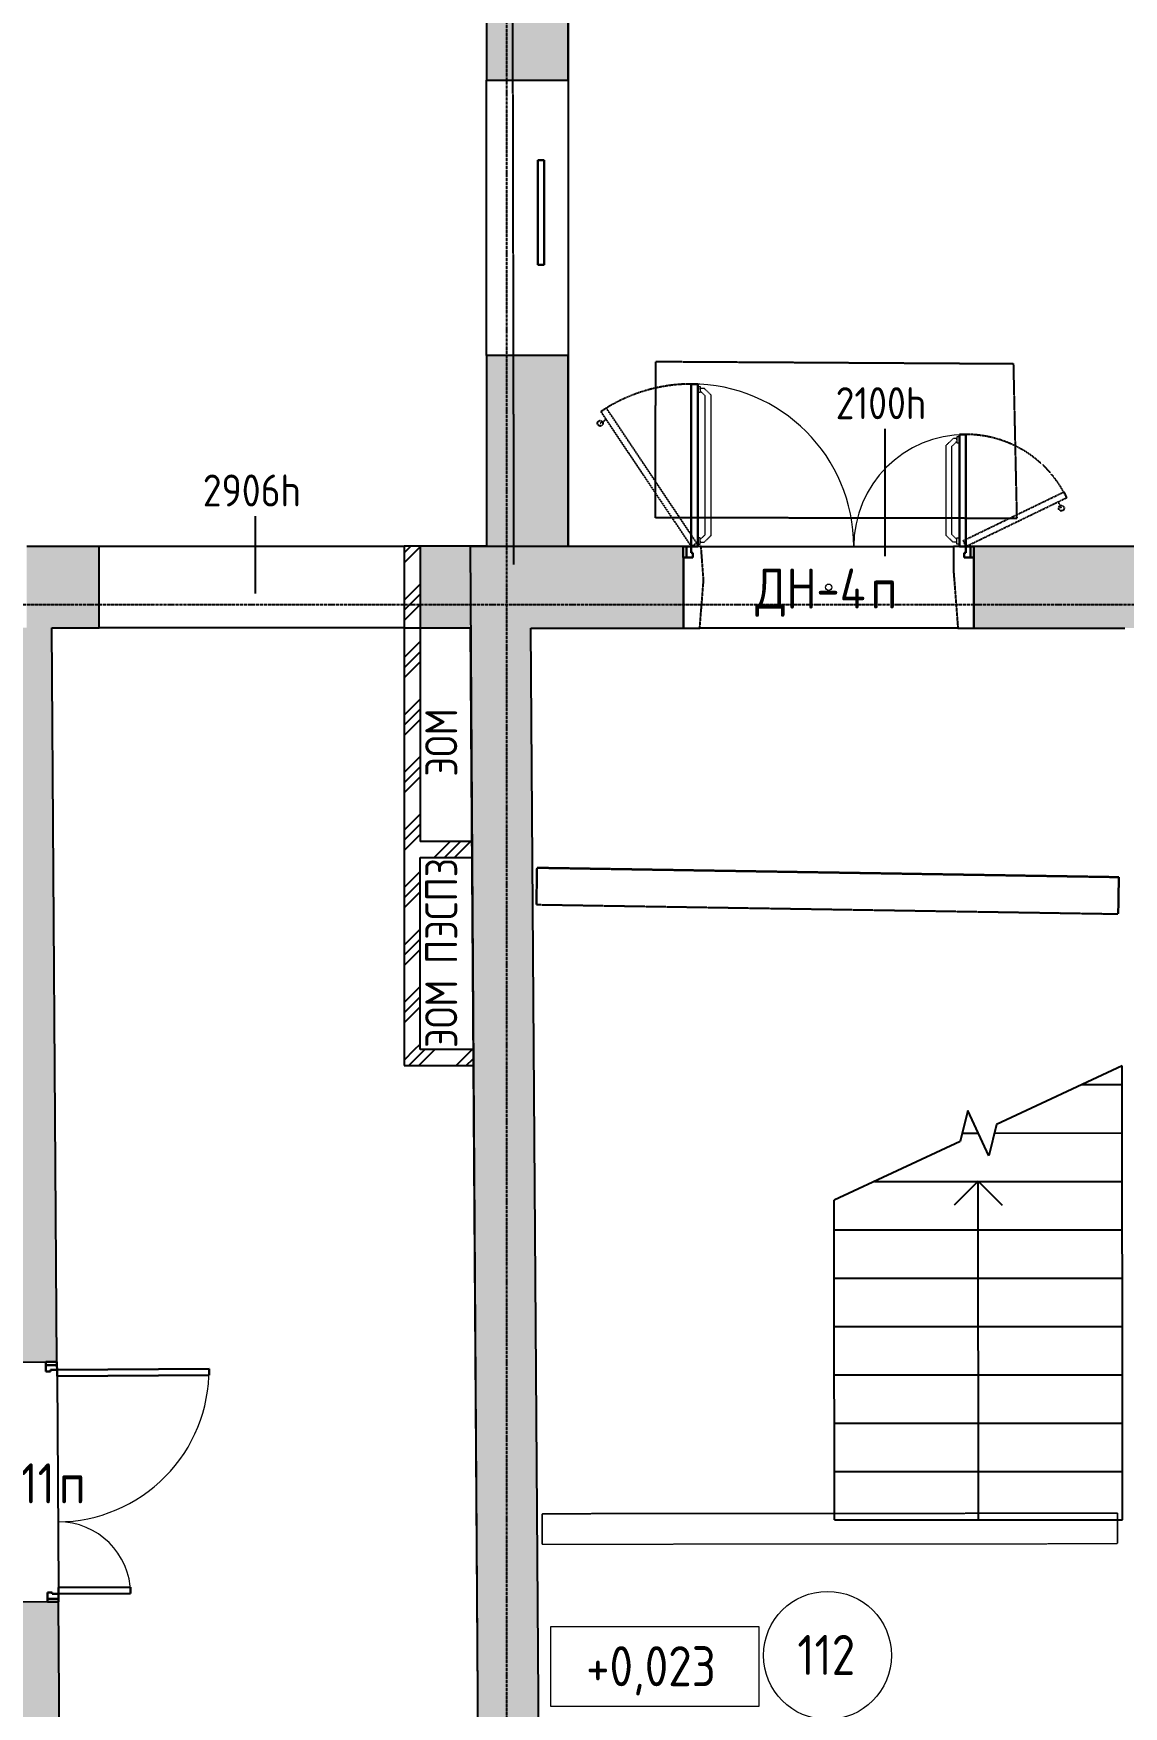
# Model space of a CAD drawing. Header units: millimetres. Extents: x -33838 to 476301, y -41806 to 120107.
# Drawn here: x 602 to 7414, y 13670 to 24124 of the extents above; entities that cross this region are included whole.
import ezdxf

# ---------------------------------------------------------------- set-up
doc = ezdxf.new("R2010")
doc.units = ezdxf.units.MM
for name, pattern in [('ADSK_Линия сетки', [25, 20, -2.5, 0, -2.5]), ('ADSK_Сверху', [4.5, 3, -1.5]), ('ADSK_Снесено', [4.5, 3, -1.5]), ('ADSK_Штриховая_ш2 п1', [3, 2, -1])]:
    doc.linetypes.add(name, pattern=pattern)
for name, color, linetype, lineweight, true_color in [('_ Окна', 5, 'Continuous', 30, 0x0000ff), ('Линии', 7, 'Continuous', 9, 0x00a600), ('Стены внутренние', 5, 'Continuous', 18, 0x0000ff), ('Стены наружные', 1, 'ADSK_Снесено', 18, 0xff0000)]:
    doc.layers.add(name, color=color, linetype=linetype, lineweight=lineweight, true_color=true_color)
for name, color, linetype, lineweight in [('Аннотация', 7, 'Continuous', 9), ('Двери', 251, 'Continuous', 18), ('Каркас', 7, 'Continuous', 18), ('Лестницы', 7, 'Continuous', 18), ('Марки дверей', 7, 'Continuous', 20), ('Марки помещений', 7, 'Continuous', 20), ('Окна', 251, 'Continuous', 18), ('Отметки', 7, 'Continuous', 9), ('Перекрытие', 7, 'Continuous', 18), ('Стрелки вверх', 7, 'Continuous', 18)]:
    doc.layers.add(name, color=color, linetype=linetype, lineweight=lineweight)
doc.styles.add('GOST Common_1', font='GOST Common_0.ttf', dxfattribs={"width": 0.9, "height": 200})
doc.styles.add('GOST Common_2', font='GOST Common_0.ttf', dxfattribs={"width": 0.9, "height": 250})
pattern_1 = [(45, (0, 0), (-179.605, 179.605), []), (45, (63.5, 0), (0, 359.2102), []), (45, (-63.5, 0), (0, 359.2102), [])]

# ---------------------------------------------------------------- blocks, each defined once
blk = doc.blocks.new('ADSK_БалкаЖБ_Прямоугольная - 189_7х233мм-817879-01 План 1-го этажа маркировочный')
at = {"layer": 'Каркас', "color": 253, "linetype": 'ADSK_Сверху', "true_color": 0xaaaaaa}
for p, q in [((-1798, 95), (-1798, -95)), ((-1798, 95), (1798, 95)), ((1798, -95), (1798, 95)), ((-1798, -95), (1798, -95))]:
    blk.add_line(p, q, dxfattribs=at)
at = {"layer": 'Каркас', "color": 253, "linetype": 'ADSK_Сверху', "true_color": 0xb2b2b2}
for p, q in [((-1798, -95), (-1798, 95)), ((1798, 95), (-1798, 95)), ((1798, 95), (1798, -95)), ((-1798, -95), (1798, -95))]:
    blk.add_line(p, q, dxfattribs=at)
blk = doc.blocks.new('Витраж-стеклопакет - Глухой стеклопакет 40мм-1236814-01 План 1-го этажа маркировочный')
at = {"layer": '_ Окна'}
for p, q in [((327.5, 20), (-327.5, 20)), ((-327.5, 20), (-327.5, -20)), ((327.5, -20), (327.5, 20)), ((-327.5, -20), (327.5, -20))]:
    blk.add_line(p, q, dxfattribs=at)
blk = doc.blocks.new('AC_Дверь_Двупольная - Д-11п 1500х2200h-2039715-01 План 1-го этажа маркировочный')
at = {"layer": 'Двери', "lineweight": 30}
for p, q in [((-700, 1140), (-660, 1140)), ((-700, 190), (-700, 1140)), ((-660, 1140), (-660, 190)), ((700, 640), (660, 640)), ((660, 640), (660, 190)), ((700, 190), (700, 640)), ((-750, 190), (-730, 190)), ((-750, 120), (-750, 190)), ((-730, 120), (-750, 120)), ((-730, 190), (-700, 190)), ((-730, 120), (-730, 190)), ((-730, 190), (-730, 120)), ((-690, 120), (-730, 120)), ((-660, 190), (-700, 190)), ((-700, 190), (-700, 150)), ((-700, 150), (-690, 150)), ((-690, 150), (-690, 120)), ((660, 190), (700, 190)), ((700, 150), (690, 150)), ((690, 150), (690, 120)), ((690, 120), (730, 120)), ((730, 190), (700, 190)), ((700, 190), (700, 150)), ((730, 120), (730, 190)), ((750, 190), (730, 190)), ((730, 190), (730, 120)), ((730, 120), (750, 120)), ((750, 120), (750, 190))]:
    blk.add_line(p, q, dxfattribs=at)
at = {"layer": 'Двери'}
for centre, radius, start, end in [((-700, 190), 950, 360, 90), ((700, 190), 450, 90, 180)]:
    blk.add_arc(centre, radius, start, end, dxfattribs=at)
blk = doc.blocks.new('AC_Дверь_Двупольная - ДН-4п 1815х2100h-2039746-01 План 1-го этажа маркировочный')
at = {"layer": 'Двери', "lineweight": 30}
for p, q in [((-858, 1270), (-818, 1270)), ((-858, 255), (-858, 1270)), ((-818, 1270), (-818, 255)), ((857, 955), (817, 955)), ((817, 955), (817, 255)), ((857, 255), (857, 955)), ((-908, 255), (-888, 255)), ((-908, 185), (-908, 255)), ((-888, 255), (-858, 255)), ((-888, 185), (-888, 255)), ((-888, 255), (-888, 185)), ((-818, 255), (-858, 255)), ((-858, 255), (-858, 215)), ((-858, 215), (-848, 215)), ((-848, 215), (-848, 185)), ((817, 255), (857, 255)), ((857, 215), (847, 215)), ((847, 215), (847, 185)), ((887, 255), (857, 255)), ((857, 255), (857, 215)), ((887, 185), (887, 255)), ((907, 255), (887, 255)), ((887, 255), (887, 185)), ((907, 185), (907, 255)), ((-888, 185), (-908, 185)), ((-848, 185), (-888, 185)), ((847, 185), (887, 185)), ((887, 185), (907, 185))]:
    blk.add_line(p, q, dxfattribs=at)
at = {"layer": 'Двери', "linetype": 'ADSK_Сверху', "lineweight": 9}
for p, q in [((-818, 1255), (-802, 1255)), ((-802, 1255), (-802, 1217)), ((-802, 1217), (-818, 1217)), ((-802, 1236), (-802, 1244)), ((-802, 1244), (-778, 1244)), ((-802, 1226), (-771, 1196)), ((-778, 1244), (-735, 1202)), ((-771, 329), (-771, 1196)), ((-735, 323), (-735, 1202)), ((778, 929), (735, 887)), ((735, 323), (735, 887)), ((801, 911), (771, 881)), ((771, 329), (771, 881)), ((801, 929), (778, 929)), ((817, 940), (801, 940)), ((801, 940), (801, 902)), ((801, 921), (801, 929)), ((801, 902), (817, 902)), ((-802, 299), (-771, 329)), ((-778, 281), (-735, 323)), ((778, 281), (735, 323)), ((801, 299), (771, 329)), ((-802, 309), (-818, 309)), ((-818, 270), (-802, 270)), ((-802, 270), (-802, 309)), ((-802, 289), (-802, 281)), ((-802, 281), (-778, 281)), ((801, 281), (778, 281)), ((801, 270), (801, 309)), ((801, 309), (817, 309)), ((817, 270), (801, 270))]:
    blk.add_line(p, q, dxfattribs=at)
at = {"layer": 'Двери'}
for centre, radius, start, end in [((-858, 255), 1015, 360, 90), ((857, 255), 700, 90, 180)]:
    blk.add_arc(centre, radius, start, end, dxfattribs=at)
blk = doc.blocks.new('ADSK_Марка_Помещение_ОдноЗначение - Номер-247393-01 План 1-го этажа маркировочный')
at = {"layer": 'Марки помещений'}
blk.add_circle((0, 0), 4, dxfattribs=at)
blk = doc.blocks.new('ADSK_Марка_Дверь - Марка типа и комментарии-2020407-01 План 1-го этажа маркировочный')
at = {"layer": 'Марки дверей', "lineweight": 9}
blk.add_circle((0, 0), 0.2, dxfattribs=at)
blk = doc.blocks.new('Высотные отметки - Рамка-5093-01 План 1-го этажа маркировочный')
at = {"layer": 'Аннотация', "lineweight": 20}
for p, q in [((-6.5, 0), (-6.5, 5)), ((-6.5, 5), (6.5, 5)), ((6.5, 5), (6.5, 0)), ((6.5, 0), (-6.5, 0))]:
    blk.add_line(p, q, dxfattribs=at)

msp = doc.modelspace()

# ---------------------------------------------------------------- hatches: boundary and pattern name
at = {"layer": 'Стены внутренние', "lineweight": 25, "true_color": 0x636466}
h = msp.add_hatch(color=251, dxfattribs=at)
h.paths.add_polyline_path([(3276.48073, 20410.99148), (3433.49902, 20410.99148), (3433.49902, 20920.99148), (3018.38741, 20920.99148), (3018.38741, 20410.99148)])
h.paths.add_polyline_path([(716.71519, 20410.99148), (1012.06589, 20410.99148), (1012.06589, 20920.99148), (559.91035, 20920.99148), (559.91035, 20410.99148)])
h = msp.add_hatch(dxfattribs=at)
h.set_pattern_fill('FP_3', color=251, style=0, pattern_type=2)
h.set_pattern_definition(pattern_1)
h.paths.add_polyline_path([(3018.38741, 20410.99148), (3018.38741, 20920.99148), (2918.38741, 20920.99148), (2918.38741, 20410.99148)])
h = msp.add_hatch(color=251, dxfattribs=at)
h.paths.add_polyline_path([(795.63931, 9039.25245), (758.96419, 14323.56712), (378.97334, 14320.92984), (415.63016, 9039.25245), (771.12615, 9039.25245)])
h.paths.add_polyline_path([(368.56303, 15820.89372), (748.55388, 15823.53099), (716.71519, 20410.99148), (336.70604, 20410.99148)])
h = msp.add_hatch(dxfattribs=at)
h.set_pattern_fill('FP_3', color=251, style=0, pattern_type=2)
h.set_pattern_definition(pattern_1)
h.paths.add_polyline_path([(2918.38741, 17774.93302), (3018.38741, 17774.93302), (3018.38741, 20410.99148), (2918.38741, 20410.99148)])
msp.add_hatch(color=251, dxfattribs=at).paths.add_polyline_path([(3385.31001, 12558.3141), (3765.31127, 12559.47078), (3710.1208, 20408.63165), (3433.49902, 20408.63165), (3433.49902, 20410.99148), (3330.09482, 20410.99148), (3385.30187, 12559.47078)])
h = msp.add_hatch(dxfattribs=at)
h.set_pattern_fill('FP_3', color=251, style=0, pattern_type=2)
h.set_pattern_definition(pattern_1)
h.paths.add_polyline_path([(3276.48073, 18974.93302), (3340.1923, 18974.93302), (3339.48916, 19074.93302), (3018.38741, 19074.93302), (3018.38741, 18974.93302)])
h = msp.add_hatch(dxfattribs=at)
h.set_pattern_fill('FP_3', color=251, style=0, pattern_type=2)
h.set_pattern_definition(pattern_1)
h.paths.add_polyline_path([(3276.48073, 17674.93302), (3349.33309, 17674.93302), (3348.62996, 17774.93302), (2918.38741, 17774.93302), (2918.38741, 17674.93302), (3018.38741, 17674.93302)])
at = {"layer": 'Стены наружные', "linetype": 'Continuous', "lineweight": 25, "true_color": 0x636466}
h = msp.add_hatch(color=251, dxfattribs=at)
h.paths.add_polyline_path([(3943.49902, 20918.63165), (3943.49902, 22112.62193), (3433.49902, 22112.62193), (3433.49902, 20918.63165), (3538.47704, 20918.63165)])
h.paths.add_polyline_path([(3943.49902, 23832.62193), (3943.49902, 26067.61695), (3433.49902, 26067.61695), (3433.49902, 23832.62193), (3538.47704, 23832.62193)])
h.paths.add_polyline_path([(3538.47704, 27837.61695), (3943.49902, 27837.61695), (3943.49902, 30088.55744), (3433.49902, 30088.55744), (3433.49902, 27837.61695), (3501.05943, 27837.61695)])
h.paths.add_polyline_path([(3943.49902, 31858.55744), (3943.49902, 34107.64254), (3433.49902, 34107.64254), (3433.49902, 31858.55744), (3493.35215, 31858.55744)])
h.paths.add_polyline_path([(3493.35215, 35877.64254), (3943.49902, 35877.64254), (3943.49902, 43728.86858), (3433.49902, 43728.86858), (3433.49902, 35877.64254), (3488.68999, 35877.64254)])
h = msp.add_hatch(color=251, dxfattribs=at)
h.paths.add_polyline_path([(16653.28773, 20408.63165), (18455.83536, 20408.63165), (18455.83536, 20918.63165), (10152.7428, 20918.63165), (10152.7428, 20408.63165), (14423.81989, 20408.63165)])
h.paths.add_polyline_path([(7683.55639, 20408.63165), (8422.7428, 20408.63165), (8422.7428, 20918.63165), (6478.23694, 20918.63165), (6478.23694, 20408.63165), (7420.80755, 20408.63165)])
h.paths.add_polyline_path([(4663.23694, 20408.63165), (4663.23694, 20918.63165), (3433.49902, 20918.63165), (3433.49902, 20408.63165), (3762.63939, 20408.63165)])

# ---------------------------------------------------------------- linework, layer by layer
at = {"linetype": 'ADSK_Линия сетки', "lineweight": 25}
for p, q in [((3559.91035, -4984.78696), (3559.91035, 44421.85247)), ((-11086.22475, 20556.78828), (57141.71826, 20556.78828))]:
    msp.add_line(p, q, dxfattribs=at)
at = {"color": 251, "lineweight": 25, "true_color": 0x636466}
msp.add_lwpolyline([(290.4987, 8529.25245), (-6141.04208, 8529.25245), (-6278.75123, 43728.86858), (3943.49902, 43728.86858), (3943.49902, 20918.63165), (3330.09482, 20918.63165), (3381.63326, 13081.21845)], dxfattribs=at)
at = {"layer": 'Аннотация', "color": 251, "lineweight": 25, "true_color": 0x636466}
for p, q in [((5924.53073, 20857.94733), (5924.53073, 21654.28916)), ((1990.18061, 20624.88219), (1990.18061, 21108.90298))]:
    msp.add_line(p, q, dxfattribs=at)
at = {"layer": 'Каркас', "color": 251, "linetype": 'ADSK_Сверху', "lineweight": 25, "true_color": 0x636466}
for p, q in [((3748.43972, 18910.6579), (3744.74863, 18680.88754)), ((3744.74863, 18680.88754), (3748.43972, 18910.6579)), ((7384.32447, 18852.25011), (3748.43972, 18910.6579)), ((3748.43972, 18910.6579), (7384.32447, 18852.25011)), ((7384.32447, 18852.25011), (7380.63338, 18622.47975)), ((7380.63338, 18622.47975), (7384.32447, 18852.25011)), ((3744.74863, 18680.88754), (7380.63338, 18622.47975)), ((3744.74863, 18680.88754), (7380.63338, 18622.47975))]:
    msp.add_line(p, q, dxfattribs=at)
at = {"layer": 'Лестницы', "color": 251, "lineweight": 25, "true_color": 0x636466}
for p, q in [((7405.79043, 17673.36796), (6619.19175, 17306.27646)), ((7405.82658, 17555.79108), (7405.79043, 17673.36796)), ((7153.68214, 17555.71354), (7405.82658, 17555.79108)), ((7153.68214, 17555.71354), (7405.82658, 17555.79108)), ((7405.91948, 17253.69109), (7405.82658, 17555.79108)), ((6439.84188, 17395.00462), (6392.6473, 17200.55222)), ((6571.99717, 17111.82406), (6439.84188, 17395.00462)), ((6405.46971, 17253.38345), (6505.91952, 17253.41434)), ((6405.46971, 17253.38345), (6505.91952, 17253.41434)), ((6619.19175, 17306.27646), (6571.99717, 17111.82406)), ((6606.36934, 17253.44523), (7405.91948, 17253.69109)), ((6606.36934, 17253.44523), (7405.91948, 17253.69109)), ((7406.01238, 16951.59111), (7405.91948, 17253.69109)), ((6392.6473, 17200.55222), (5606.04862, 16833.46071)), ((5858.15691, 16951.11514), (7406.01238, 16951.59111)), ((5858.15691, 16951.11514), (7406.01238, 16951.59111)), ((7406.10527, 16649.49112), (7406.01238, 16951.59111)), ((5606.10536, 16648.93761), (5606.04862, 16833.46071)), ((5606.10536, 16648.93761), (7406.10527, 16649.49112)), ((5606.10536, 16648.93761), (7406.10527, 16649.49112)), ((5606.19826, 16346.83763), (5606.10536, 16648.93761)), ((7406.19817, 16347.39113), (7406.10527, 16649.49112)), ((5606.19826, 16346.83763), (7406.19817, 16347.39113)), ((5606.19826, 16346.83763), (7406.19817, 16347.39113)), ((5606.29115, 16044.73764), (5606.19826, 16346.83763)), ((7406.29107, 16045.29115), (7406.19817, 16347.39113)), ((5606.29115, 16044.73764), (7406.29107, 16045.29115)), ((5606.29115, 16044.73764), (7406.29107, 16045.29115)), ((5606.38405, 15742.63766), (5606.29115, 16044.73764)), ((7406.38396, 15743.19116), (7406.29107, 16045.29115)), ((5606.38405, 15742.63766), (7406.38396, 15743.19116)), ((5606.38405, 15742.63766), (7406.38396, 15743.19116)), ((5606.47695, 15440.53767), (5606.38405, 15742.63766)), ((7406.47686, 15441.09118), (7406.38396, 15743.19116)), ((5606.47695, 15440.53767), (7406.47686, 15441.09118)), ((5606.47695, 15440.53767), (7406.47686, 15441.09118)), ((5606.56984, 15138.43769), (5606.47695, 15440.53767)), ((7406.56976, 15138.99119), (7406.47686, 15441.09118)), ((5606.56984, 15138.43769), (7406.56976, 15138.99119)), ((5606.56984, 15138.43769), (7406.56976, 15138.99119)), ((5606.66274, 14836.3377), (5606.56984, 15138.43769)), ((7406.66265, 14836.89121), (7406.56976, 15138.99119)), ((5606.66274, 14836.3377), (7406.66265, 14836.89121)), ((5606.66274, 14836.3377), (7406.66265, 14836.89121))]:
    msp.add_line(p, q, dxfattribs=at)
at = {"layer": 'Линии', "color": 251, "linetype": 'ADSK_Штриховая_ш2 п1', "lineweight": 25, "true_color": 0x636466}
for p, q in [((4148.22011, 21761.82852), (4181.44954, 21784.09519)), ((4713.23694, 20918.63165), (4148.22011, 21761.82852)), ((4746.46638, 20940.89832), (4181.44954, 21784.09519)), ((4143.34634, 21688.26354), (4180.72945, 21713.31355)), ((6410.81161, 20954.63661), (7040.89857, 21259.57993)), ((6428.23694, 20918.63165), (7058.3239, 21223.57496)), ((7040.89857, 21259.57993), (7058.3239, 21223.57496)), ((7025.36015, 21157.62839), (7005.75665, 21198.13398)), ((4663.23694, 20918.63165), (4713.23694, 20918.63165)), ((4713.23694, 20918.63165), (4746.46638, 20940.89832)), ((6410.81161, 20954.63661), (6428.23694, 20918.63165)), ((6428.23694, 20918.63165), (6478.23694, 20918.63165))]:
    msp.add_line(p, q, dxfattribs=at)
for centre in [(4143.34634, 21688.26354), (7025.36015, 21157.62839)]:
    msp.add_circle(centre, 17, dxfattribs=at)
for centre, radius, start, end in [((4713.23694, 20918.63165), 1015, 89.8255993, 123.8255993), ((6428.23694, 20918.63165), 700, 25.8255993, 90.079391081)]:
    msp.add_arc(centre, radius, start, end, dxfattribs=at)
at = {"layer": 'Перекрытие', "color": 251, "linetype": 'ADSK_Сверху', "lineweight": 25, "true_color": 0x636466}
for p, q in [((3555.57941, 43317.35118), (3602.44421, 20805.68107)), ((4488.61484, 21098.0638), (4490.46491, 22074.35254)), ((4490.46491, 22074.35254), (6724.84768, 22060.91938)), ((6724.84768, 22060.91938), (6746.10336, 21093.78585)), ((6746.10336, 21093.78585), (4488.61484, 21098.0638))]:
    msp.add_line(p, q, dxfattribs=at)
at = {"layer": 'Стены внутренние', "color": 251, "lineweight": 25, "true_color": 0x636466}
for p, q in [((559.91035, 20920.99148), (1012.06589, 20920.99148)), ((1012.06589, 20410.99148), (1012.06589, 20920.99148)), ((1012.06589, 20920.99148), (2918.38741, 20920.99148)), ((2918.38741, 20920.99148), (2918.38741, 17674.93302)), ((3433.49902, 20920.99148), (2918.38741, 20920.99148)), ((3018.38741, 20920.99148), (3018.38741, 19074.93302)), ((3433.49902, 20918.63165), (3433.49902, 20920.99148)), ((748.55388, 15823.53099), (716.71519, 20410.99148)), ((716.71519, 20410.99148), (1012.06589, 20410.99148)), ((2918.38741, 20410.99148), (1012.06589, 20410.99148)), ((2918.38741, 20410.99148), (3330.09482, 20410.99148)), ((3330.09482, 20410.99148), (3381.63326, 13081.21845)), ((3762.63939, 12939.46441), (3710.1208, 20408.63165)), ((3339.48916, 19074.93302), (3018.38741, 19074.93302)), ((3018.38741, 17774.93302), (3018.38741, 18974.93302)), ((3018.38741, 18974.93302), (3340.1923, 18974.93302)), ((3348.62996, 17774.93302), (3018.38741, 17774.93302)), ((2918.38741, 17674.93302), (3349.33309, 17674.93302)), ((368.56303, 15820.89372), (678.55557, 15823.04518)), ((749.1785, 15733.53316), (758.33957, 14413.56495)), ((688.96588, 14323.08131), (378.97334, 14320.92984)), ((767.58655, 13081.21845), (758.96419, 14323.56712))]:
    msp.add_line(p, q, dxfattribs=at)
at = {"layer": 'Стены наружные', "color": 251, "linetype": 'Continuous', "lineweight": 25, "true_color": 0x636466}
for p, q in [((3433.49902, 26067.61695), (3433.49902, 23832.62193)), ((3943.49902, 23832.62193), (3943.49902, 26067.61695)), ((3433.49902, 23832.62193), (3943.49902, 23832.62193)), ((3433.49902, 22112.62193), (3433.49902, 23832.62193)), ((3943.49902, 23832.62193), (3943.49902, 22112.62193)), ((3943.49902, 22112.62193), (3433.49902, 22112.62193)), ((3433.49902, 22112.62193), (3433.49902, 20920.99148)), ((3943.49902, 20918.63165), (3943.49902, 22112.62193)), ((4663.23694, 20918.63165), (3943.49902, 20918.63165)), ((4773.69048, 20918.63165), (6350.79091, 20918.63165)), ((8422.7428, 20918.63165), (6478.23694, 20918.63165)), ((4663.23694, 20408.63165), (4663.23694, 20848.63165)), ((6478.23694, 20848.63165), (6478.23694, 20408.63165)), ((3710.1208, 20408.63165), (4765.73272, 20408.63165)), ((6378.7916, 20408.63165), (4765.73272, 20408.63165)), ((6378.7916, 20408.63165), (7420.80755, 20408.63165))]:
    msp.add_line(p, q, dxfattribs=at)
at = {"layer": 'Стены наружные', "color": 251, "lineweight": 25, "true_color": 0x636466}
for p, q in [((4773.69048, 20918.63165), (4753.23694, 20918.63165)), ((4789.57378, 20708.63165), (4773.69048, 20918.63165)), ((6350.79091, 20918.63165), (6350.41849, 20775.61058)), ((6388.23694, 20918.63165), (6350.79091, 20918.63165)), ((4663.23694, 20848.63165), (4663.23694, 20408.63165)), ((6478.23694, 20408.63165), (6478.23694, 20848.63165)), ((4765.73272, 20408.63165), (4789.57378, 20708.63165)), ((6350.41849, 20775.61058), (6378.7916, 20408.63165))]:
    msp.add_line(p, q, dxfattribs=at)
at = {"layer": 'Стрелки вверх', "color": 251, "lineweight": 25, "true_color": 0x636466}
for p, q in [((6506.01177, 16953.41435), (6356.05791, 16803.36823)), ((6506.01242, 16951.31435), (6506.01177, 16953.41435)), ((6506.01177, 16953.41435), (6656.05789, 16803.46049)), ((6506.10532, 16649.21437), (6506.01242, 16951.31435)), ((6506.19821, 16347.11438), (6506.10532, 16649.21437)), ((6506.29111, 16045.0144), (6506.19821, 16347.11438)), ((6506.38401, 15742.91441), (6506.29111, 16045.0144)), ((6506.4769, 15440.81442), (6506.38401, 15742.91441)), ((6506.5698, 15138.71444), (6506.4769, 15440.81442)), ((6506.6627, 14836.61445), (6506.5698, 15138.71444))]:
    msp.add_line(p, q, dxfattribs=at)

# ---------------------------------------------------------------- block references
at = {"layer": 'Аннотация', "color": 251, "lineweight": 25, "true_color": 0x636466, "xscale": 99.99999999999993, "yscale": 99.99999999999993, "zscale": 99.99999999999993}
msp.add_blockref('Высотные отметки - Рамка-5093-01 План 1-го этажа маркировочный', (4483.88965, 13670.12162), dxfattribs=at)
at = {"layer": 'Двери', "color": 251, "linetype": 'ADSK_Сверху', "lineweight": 25, "true_color": 0x636466}
msp.add_blockref('AC_Дверь_Двупольная - ДН-4п 1815х2100h-2039746-01 План 1-го этажа маркировочный', (5570.73694, 20663.63165), dxfattribs=at)
at = {"layer": 'Двери', "color": 251, "lineweight": 25, "true_color": 0x636466, "rotation": 270.3976477562669}
msp.add_blockref('AC_Дверь_Двупольная - Д-11п 1500х2200h-2039715-01 План 1-го этажа маркировочный', (563.76361, 15072.23042), dxfattribs=at)
at = {"layer": 'Каркас', "color": 251, "linetype": 'ADSK_Сверху', "lineweight": 25, "true_color": 0x636466, "rotation": 0.05109610372602337}
msp.add_blockref('ADSK_БалкаЖБ_Прямоугольная - 189_7х233мм-817879-01 План 1-го этажа маркировочный', (5578.73337, 14781.31833), dxfattribs=at)
at = {"layer": 'Марки дверей', "color": 251, "lineweight": 25, "true_color": 0x636466, "xscale": 99.99999999999993, "yscale": 99.99999999999993, "zscale": 99.99999999999993}
msp.add_blockref('ADSK_Марка_Дверь - Марка типа и комментарии-2020407-01 План 1-го этажа маркировочный', (5570.73694, 20663.63165), dxfattribs=at)
at = {"layer": 'Марки помещений', "color": 251, "lineweight": 25, "true_color": 0x636466, "xscale": 99.99999999999993, "yscale": 99.99999999999993, "zscale": 99.99999999999993}
msp.add_blockref('ADSK_Марка_Помещение_ОдноЗначение - Номер-247393-01 План 1-го этажа маркировочный', (5563.79299, 13989.45605), dxfattribs=at)
at = {"layer": 'Окна', "color": 251, "lineweight": 25, "true_color": 0x636466, "rotation": 270.0000000000003}
msp.add_blockref('Витраж-стеклопакет - Глухой стеклопакет 40мм-1236814-01 План 1-го этажа маркировочный', (3773.49902, 23005.12193), dxfattribs=at)

# ---------------------------------------------------------------- texts
at = {"layer": 'Аннотация', "color": 251, "lineweight": 25, "true_color": 0x636466, "char_height": 200, "attachment_point": 1, "style": 'GOST Common_1'}
for s, insert, width in [('2100h', (5614.93073, 21913.86208), 743.1643125), ('2906h', (1659.88061, 21368.4759), 793.670625)]:
    msp.add_mtext(s, dxfattribs=dict(at, insert=insert, width=width))
at = {"layer": 'Аннотация', "color": 251, "lineweight": 25, "true_color": 0x636466, "char_height": 200, "attachment_point": 1, "rotation": 90, "style": 'GOST Common_1'}
for s, insert, width in [('ЭОМ', (3050.20905, 19480.88048), 555.5694375), ('ПЭСПЗ', (3050.20905, 18309.34231), 858.6073125), ('ЭОМ', (3050.20905, 17785.46731), 555.5694375)]:
    msp.add_mtext(s, dxfattribs=dict(at, insert=insert, width=width))
at = {"layer": 'Аннотация', "insert": (3050.20905, 18243.85794), "char_height": 200, "width": 79.3670625, "attachment_point": 1, "rotation": 90, "style": 'GOST Common_1'}
msp.add_mtext('\\fGOST Common|b0|i0|c204|p34|;\\W.9; ', dxfattribs=at)
at = {"layer": 'Марки дверей', "color": 251, "lineweight": 25, "true_color": 0x636466, "char_height": 250, "attachment_point": 1, "style": 'GOST Common_2'}
for s, insert, width in [('ДН', (5112.90767, 20780.64474), 461.772), ('-4', (5493.90767, 20780.64474), 411.2656875), ('\\fGOST Common|b0|i0|c204|p34|;\\W.9;п', (5833.2358, 20780.64474), 194.8100625), ('-11', (374.04059, 15189.24351), 468.9871875), ('\\fGOST Common|b0|i0|c204|p34|;\\W.9;п', (760.99371, 15189.24351), 194.8100625)]:
    msp.add_mtext(s, dxfattribs=dict(at, insert=insert, width=width))
at = {"layer": 'Марки помещений', "color": 251, "lineweight": 25, "true_color": 0x636466, "insert": (5375.23573, 14117.18112), "char_height": 250, "width": 468.9871875, "attachment_point": 1, "style": 'GOST Common_2'}
msp.add_mtext('112', dxfattribs=at)
at = {"layer": 'Отметки', "color": 251, "lineweight": 25, "true_color": 0x636466, "insert": (4055.21358, 14046.82869), "char_height": 250, "width": 1028.8225687, "attachment_point": 1, "line_spacing_factor": 1.022761, "style": 'GOST Common_2'}
msp.add_mtext('+0,023', dxfattribs=at)

doc.saveas('drawing.dxf')
